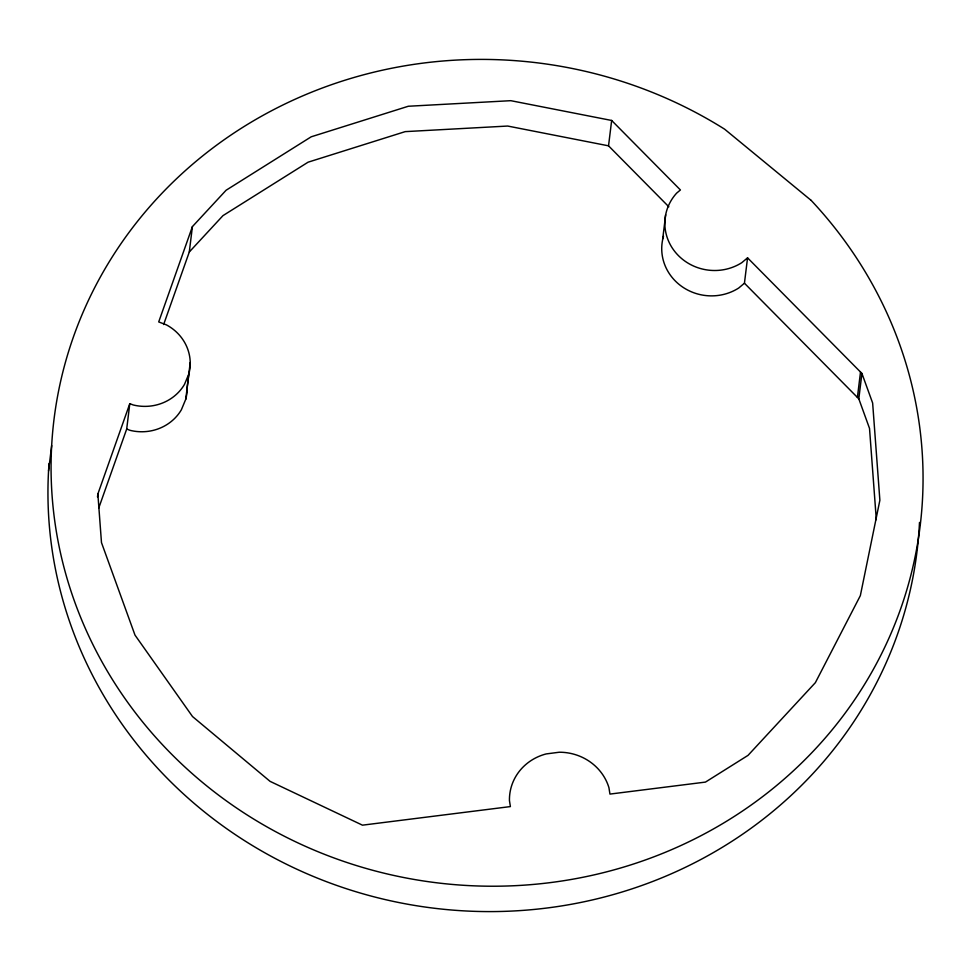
<?xml version="1.0" encoding="UTF-8"?>
<svg xmlns="http://www.w3.org/2000/svg" width="971" height="971" viewBox="0 0 971 971"><rect width="100%" height="100%" fill="white"/><g stroke="black" fill="none" stroke-linecap="round" stroke-linejoin="round"><path stroke-width="1.46" d="M48.55 470.959L51.669 445.58M97.488 496.97L97.865 493.984L129.798 403.657L133.185 404.956A46.013 43.561 7 0 0 184.49 384.382L188.884 373.847A46.013 43.561 7 0 0 166.502 324.921L158.71 321.923L192.404 226.619L226.085 190.255L311.205 136.802L408.318 106.252L510.795 100.681L611.657 120.465L680.416 189.964L676.617 193.156A49.181 46.559 7 0 0 677.455 254.608A49.181 46.559 7 0 0 741.808 262.668L747.561 257.837L861.92 373.447L872.638 403.014L879.872 500.259L860.342 595.648L815.373 682.649L748.034 755.365L705.468 782.092L609.946 794.084L608.926 787.639A50.771 48.065 7 0 0 559.223 752.234L546.127 753.933A50.771 48.065 7 0 0 509.447 800.59L510.394 806.585L362.462 825.168L270.084 781.364L192.513 716.537L134.993 635.107L101.482 542.607L97.865 493.984M98.739 508.076L126.691 429.036L129.798 403.657M163.638 324.532L189.296 251.987L192.404 226.619M190.219 362.559L187.112 387.927A46.013 43.561 7 0 1 185.764 399.227L181.383 409.762A46.013 43.561 7 0 1 130.065 430.335L126.691 429.036M185.764 399.227L188.884 373.847M668.837 206.787L608.538 145.832L611.657 120.465M665.669 214.785L662.55 240.165A49.181 46.559 7 0 0 684.094 288.011A49.181 46.559 7 0 0 738.7 288.035L744.441 283.216L747.561 257.837M860.512 372.027L857.405 397.406L858.036 396.69M876.315 519.655L869.518 428.393L858.813 398.826L861.92 373.447M189.296 251.987L222.966 215.635L308.098 162.181L405.21 131.631L507.687 126.048L608.538 145.832M744.441 283.216L858.813 398.826M662.829 238.854A49.181 46.559 7 0 1 663.509 236.232M919.488 522.447A436.331 413.051 7 0 1 458.64 910.543A436.331 413.051 7 0 1 49.036 463.531M811.149 200.378L724.621 129.179A436.331 413.051 7 0 0 55.323 409.726A436.331 413.051 7 0 0 614.412 869.761A436.331 413.051 7 0 0 811.149 200.378"/></g></svg>
